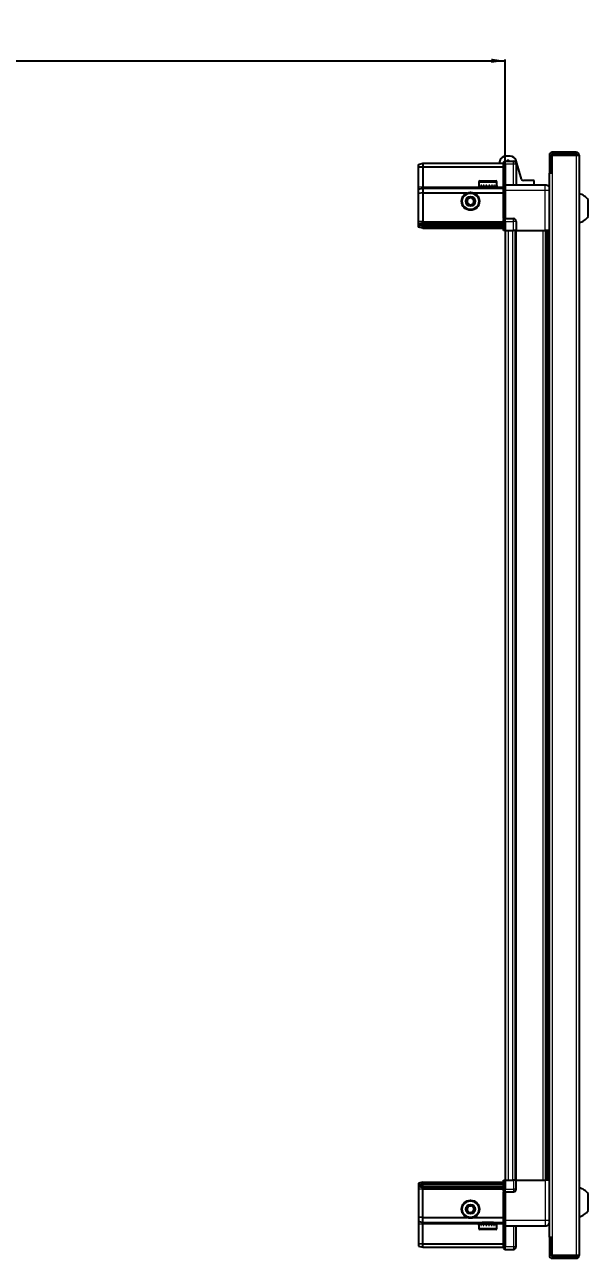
# Model space of a CAD drawing. Header units: millimetres. Extents: x 1132 to 6035, y -173 to 2041.
# Drawn here: x 3745 to 4152, y 1048 to 1939 of the extents above; entities that cross this region are included whole.
import ezdxf

# ---------------------------------------------------------------- set-up
doc = ezdxf.new("R2010")
doc.units = ezdxf.units.MM
doc.layers.add('FORMAT', color=7, linetype='Continuous')
doc.styles.add('SLDTEXTSTYLE0', font='TXT', dxfattribs={"width": 0.75})
doc.dimstyles.new('SLDDIMSTYLE0', dxfattribs={"dimtxt": 20, "dimasz": 10, "dimexe": 0, "dimexo": 0.0625, "dimgap": 5, "dimtad": 2, "dimdec": 1, "dimrnd": 1e-09, "dimzin": 12, "dimdsep": 46, "dimtxsty": 'SLDTEXTSTYLE0', "dimsah": 1, "dimcen": 0.09, "dimadec": 0, "dimazin": 3, "dimtfac": 1, "dimtofl": 0, "dimtmove": 0, "dimatfit": 3, "dimfxl": 0, "dimfrac": 2, "dimtolj": 1, "dimtzin": 12, "dimarcsym": 0})

# ---------------------------------------------------------------- blocks, each defined once
blk = doc.blocks.new('_D_5')
at = {"layer": 'FORMAT'}
for p, q in [((3192.11, 1790.11), (3192.11, 1913.6)), ((3192.11, 1912.6), (4092.11, 1912.6)), ((4092.11, 1790.11), (4092.11, 1913.6))]:
    blk.add_line(p, q, dxfattribs=at)
for points in [[(3192.11, 1912.6), (3202.11, 1911.07), (3202.11, 1914.14)], [(4092.11, 1912.6), (4082.11, 1914.14), (4082.11, 1911.07)]]:
    blk.add_solid(points, dxfattribs=at)
at = {"layer": 'FORMAT', "insert": (3619.94, 1938.39), "char_height": 20, "attachment_point": 1, "style": 'SLDTEXTSTYLE0'}
blk.add_mtext('900', dxfattribs=at)

msp = doc.modelspace()

# ---------------------------------------------------------------- linework, layer by layer
at = {"color": 7, "linetype": 'Continuous', "lineweight": 25}
for p, q in [((4143.36, 1846.6), (4126.06, 1846.6)), ((4143.36, 1845.1), (4126.06, 1845.1)), ((4143.36, 1845.1), (4143.36, 1846.6)), ((4029.46, 1837.8), (4032.46, 1838.6)), ((4029.46, 1835.95), (4029.46, 1837.8)), ((4029.46, 1835.95), (4032.46, 1836.1)), ((4029.46, 1821.6), (4029.46, 1835.95)), ((4032.46, 1838.6), (4032.46, 1836.1)), ((4032.46, 1838.6), (4090.76, 1838.6)), ((4032.46, 1836.1), (4032.46, 1821.6)), ((4032.46, 1836.1), (4090.76, 1836.1)), ((4088.09, 1840.34), (4087.59, 1838.6)), ((4091.62, 1840.1), (4090.76, 1839.6)), ((4090.76, 1839.6), (4090.76, 1838.1)), ((4090.76, 1823.3), (4090.76, 1838.1)), ((4091.96, 1840.1), (4091.62, 1840.1)), ((4091.96, 1838.1), (4091.96, 1840.1)), ((4091.96, 1840.1), (4097.96, 1840.1)), ((4091.96, 1838.1), (4091.96, 1823.3)), ((4095.64, 1843.6), (4092.42, 1843.6)), ((4099.96, 1838.1), (4099.96, 1823.1)), ((4103.74, 1827.19), (4099.97, 1840.34)), ((4123.96, 1844.5), (4123.96, 1832.1)), ((4125.46, 1844.5), (4125.46, 1832.1)), ((4125.96, 1844.5), (4143.36, 1844.5)), ((4125.96, 1831.6), (4125.96, 1844.5)), ((4143.36, 1844.5), (4145.46, 1844.5)), ((4145.46, 1844.5), (4145.46, 1049.7)), ((4123.86, 1831.6), (4123.86, 1062.6)), ((4123.86, 1831.6), (4125.96, 1831.6)), ((4123.96, 1832.1), (4125.46, 1832.1)), ((4029.46, 1819.8), (4029.46, 1821.6)), ((4029.46, 1819.8), (4032.46, 1820.6)), ((4029.46, 1816.77), (4029.46, 1819.8)), ((4032.46, 1821.6), (4032.46, 1820.6)), ((4032.46, 1820.6), (4032.46, 1817.1)), ((4032.46, 1820.6), (4090.76, 1820.6)), ((4072.96, 1825), (4072.96, 1822.1)), ((4072.96, 1822.1), (4072.99, 1822.1)), ((4073.11, 1822.6), (4072.99, 1822.6)), ((4072.99, 1822.6), (4072.99, 1822.1)), ((4072.99, 1822.1), (4073.11, 1822.1)), ((4073.11, 1822.6), (4073.11, 1822.1)), ((4073.11, 1822.1), (4073.52, 1822.1)), ((4073.86, 1822.6), (4073.52, 1822.6)), ((4073.52, 1822.6), (4073.52, 1822.1)), ((4073.52, 1822.1), (4073.86, 1822.1)), ((4073.76, 1825.8), (4085.16, 1825.8)), ((4073.86, 1822.6), (4073.86, 1822.1)), ((4073.86, 1822.1), (4074.64, 1822.1)), ((4075.16, 1822.6), (4074.64, 1822.6)), ((4074.64, 1822.6), (4074.64, 1822.1)), ((4074.64, 1822.1), (4075.16, 1822.1)), ((4075.06, 1822.1), (4075.06, 1822)), ((4075.06, 1822), (4083.86, 1822)), ((4075.16, 1822.6), (4075.16, 1822.1)), ((4075.16, 1822.1), (4076.22, 1822.1)), ((4075.46, 1821.6), (4076.15, 1821.12)), ((4075.46, 1821.6), (4083.46, 1821.6)), ((4076.15, 1821.12), (4075.46, 1820.64)), ((4075.46, 1820.64), (4075.46, 1820.6)), ((4075.46, 1820.64), (4083.46, 1820.64)), ((4076.15, 1821.12), (4082.77, 1821.12)), ((4076.88, 1822.6), (4076.22, 1822.6)), ((4076.22, 1822.6), (4076.22, 1822.1)), ((4076.22, 1822.1), (4076.88, 1822.1)), ((4076.88, 1822.6), (4076.88, 1822.1)), ((4076.88, 1822.1), (4078.12, 1822.1)), ((4078.85, 1822.6), (4078.12, 1822.6)), ((4078.12, 1822.6), (4078.12, 1822.1)), ((4078.12, 1822.1), (4078.55, 1822.1)), ((4078.55, 1822.6), (4078.55, 1822.1)), ((4078.85, 1822.6), (4078.85, 1822.1)), ((4078.85, 1822.1), (4080.15, 1822.1)), ((4080.88, 1822.6), (4080.15, 1822.6)), ((4080.15, 1822.6), (4080.15, 1822.1)), ((4080.42, 1822.6), (4080.42, 1822.1)), ((4080.42, 1822.1), (4080.88, 1822.1)), ((4080.88, 1822.6), (4080.88, 1822.1)), ((4080.88, 1822.1), (4082.11, 1822.1)), ((4082.77, 1822.6), (4082.11, 1822.6)), ((4082.11, 1822.6), (4082.11, 1822.1)), ((4082.11, 1822.1), (4082.77, 1822.1)), ((4082.77, 1822.6), (4082.77, 1822.1)), ((4082.77, 1822.1), (4083.82, 1822.1)), ((4082.77, 1821.12), (4083.46, 1821.6)), ((4083.46, 1820.64), (4082.77, 1821.12)), ((4083.46, 1820.6), (4083.46, 1820.64)), ((4084.34, 1822.6), (4083.82, 1822.6)), ((4083.82, 1822.6), (4083.82, 1822.1)), ((4083.82, 1822.1), (4084.34, 1822.1)), ((4083.86, 1822), (4083.86, 1822.1)), ((4084.34, 1822.6), (4084.34, 1822.1)), ((4084.34, 1822.1), (4085.09, 1822.1)), ((4085.42, 1822.6), (4085.09, 1822.6)), ((4085.09, 1822.6), (4085.09, 1822.1)), ((4085.09, 1822.1), (4085.42, 1822.1)), ((4085.42, 1822.6), (4085.42, 1822.1)), ((4085.42, 1822.1), (4085.82, 1822.1)), ((4085.93, 1822.6), (4085.82, 1822.6)), ((4085.82, 1822.6), (4085.82, 1822.1)), ((4085.82, 1822.1), (4085.93, 1822.1)), ((4085.93, 1822.6), (4085.93, 1822.1)), ((4085.93, 1822.1), (4085.96, 1822.1)), ((4085.96, 1822.1), (4085.96, 1825)), ((4090.76, 1823.1), (4090.76, 1823.3)), ((4091.96, 1823.1), (4090.76, 1823.1)), ((4090.76, 1819.1), (4090.76, 1823.1)), ((4090.76, 1798.8), (4090.76, 1819.1)), ((4091.96, 1823.3), (4091.96, 1823.1)), ((4091.96, 1823.1), (4091.96, 1819.1)), ((4091.96, 1823.1), (4120.96, 1823.1)), ((4091.96, 1819.1), (4091.96, 1798.8)), ((4112.91, 1826.1), (4105.18, 1826.1)), ((4112.91, 1823.1), (4112.91, 1826.1)), ((4032.46, 1817.1), (4029.46, 1816.77)), ((4029.46, 1796.6), (4029.46, 1816.77)), ((4032.46, 1817.1), (4032.46, 1796.6)), ((4032.46, 1817.1), (4064.46, 1817.1)), ((4069.46, 1817.1), (4090.76, 1817.1)), ((4152.06, 1800.1), (4152.06, 1812.1)), ((4029.46, 1794.8), (4029.46, 1796.6)), ((4032.46, 1795.6), (4029.46, 1794.8)), ((4029.46, 1794.06), (4029.46, 1794.8)), ((4032.46, 1794.6), (4029.46, 1794.06)), ((4029.46, 1793.56), (4029.46, 1794.06)), ((4029.46, 1792.41), (4029.46, 1793.56)), ((4032.46, 1793.1), (4029.46, 1793.56)), ((4032.46, 1791.6), (4029.46, 1792.41)), ((4032.46, 1796.6), (4032.46, 1795.6)), ((4032.46, 1795.6), (4032.46, 1794.6)), ((4032.46, 1795.6), (4090.76, 1795.6)), ((4032.46, 1794.6), (4032.46, 1793.1)), ((4032.46, 1794.6), (4090.76, 1794.6)), ((4032.46, 1793.1), (4090.76, 1793.1)), ((4032.46, 1793.1), (4032.46, 1791.6)), ((4032.46, 1791.6), (4090.76, 1791.6)), ((4090.76, 1798.6), (4090.76, 1798.8)), ((4091.96, 1798.6), (4090.76, 1798.6)), ((4090.76, 1798.6), (4090.76, 1797.93)), ((4090.76, 1790.1), (4090.76, 1797.93)), ((4091.62, 1796.6), (4091.62, 1790.1)), ((4091.96, 1798.8), (4091.96, 1798.6)), ((4091.96, 1796.6), (4091.96, 1798.6)), ((4091.96, 1798.6), (4097.96, 1798.6)), ((4091.96, 1796.6), (4091.96, 1798.6)), ((4091.96, 1796.6), (4091.96, 1790.1)), ((4099.96, 1796.6), (4099.96, 1790.1)), ((4091.62, 1790.1), (4090.76, 1790.1)), ((4091.96, 1790.1), (4091.62, 1790.1)), ((4091.96, 1790.1), (4097.96, 1790.1)), ((4092.11, 1790.1), (4092.11, 1104.1)), ((4099.96, 1790.1), (4097.96, 1790.1)), ((4099.31, 1790.1), (4099.31, 1104.1)), ((4099.96, 1790.1), (4120.96, 1790.1)), ((4121.98, 1104.1), (4121.98, 1790.1)), ((4122.02, 1104.1), (4122.02, 1790.1)), ((4123.81, 1790.1), (4123.81, 1104.1)), ((4032.46, 1102.6), (4029.46, 1101.8)), ((4029.46, 1101.8), (4029.46, 1100.65)), ((4032.46, 1101.1), (4029.46, 1100.65)), ((4029.46, 1100.65), (4029.46, 1100.15)), ((4032.46, 1099.6), (4029.46, 1100.15)), ((4029.46, 1100.15), (4029.46, 1099.41)), ((4032.46, 1098.6), (4029.46, 1099.41)), ((4029.46, 1099.41), (4029.46, 1097.6)), ((4029.46, 1097.6), (4029.46, 1077.44)), ((4032.46, 1101.1), (4032.46, 1102.6)), ((4032.46, 1102.6), (4090.76, 1102.6)), ((4032.46, 1099.6), (4032.46, 1101.1)), ((4032.46, 1101.1), (4090.76, 1101.1)), ((4032.46, 1099.6), (4090.76, 1099.6)), ((4032.46, 1098.6), (4032.46, 1099.6)), ((4032.46, 1098.6), (4090.76, 1098.6)), ((4032.46, 1097.6), (4032.46, 1098.6)), ((4032.46, 1077.1), (4032.46, 1097.6)), ((4090.76, 1096.28), (4090.76, 1104.1)), ((4090.76, 1104.1), (4091.62, 1104.1)), ((4090.76, 1096.28), (4090.76, 1095.6)), ((4091.62, 1104.1), (4091.62, 1104.1)), ((4091.62, 1104.1), (4091.62, 1097.6)), ((4091.96, 1104.1), (4091.62, 1104.1)), ((4091.96, 1104.1), (4091.96, 1097.6)), ((4091.96, 1104.1), (4091.96, 1104.1)), ((4091.96, 1104.1), (4097.96, 1104.1)), ((4091.96, 1104.1), (4091.96, 1097.6)), ((4091.96, 1095.6), (4091.96, 1097.6)), ((4099.96, 1104.1), (4097.96, 1104.1)), ((4099.96, 1097.6), (4099.96, 1104.1)), ((4099.96, 1104.1), (4120.96, 1104.1)), ((4091.96, 1095.6), (4090.76, 1095.6)), ((4090.76, 1095.4), (4090.76, 1095.6)), ((4090.76, 1075.1), (4090.76, 1095.4)), ((4091.96, 1095.6), (4091.96, 1095.4)), ((4091.96, 1095.6), (4097.96, 1095.6)), ((4091.96, 1095.4), (4091.96, 1075.1)), ((4152.06, 1082.1), (4152.06, 1094.1)), ((4032.46, 1077.1), (4029.46, 1077.44)), ((4029.46, 1077.44), (4029.46, 1074.41)), ((4029.46, 1074.41), (4032.46, 1073.6)), ((4029.46, 1074.41), (4029.46, 1072.6)), ((4029.46, 1072.6), (4029.46, 1058.26)), ((4032.46, 1077.1), (4064.46, 1077.1)), ((4032.46, 1073.6), (4032.46, 1077.1)), ((4032.46, 1073.6), (4090.76, 1073.6)), ((4032.46, 1072.6), (4032.46, 1073.6)), ((4032.46, 1058.1), (4032.46, 1072.6)), ((4069.46, 1077.1), (4090.76, 1077.1)), ((4072.96, 1072.1), (4072.96, 1069.2)), ((4072.98, 1072.1), (4072.96, 1072.1)), ((4072.98, 1071.6), (4072.98, 1072.1)), ((4073.07, 1072.1), (4072.98, 1072.1)), ((4072.98, 1071.6), (4073.07, 1071.6)), ((4073.07, 1071.6), (4073.07, 1072.1)), ((4073.45, 1072.1), (4073.07, 1072.1)), ((4073.45, 1071.6), (4073.45, 1072.1)), ((4073.76, 1072.1), (4073.45, 1072.1)), ((4073.45, 1071.6), (4073.76, 1071.6)), ((4073.76, 1071.6), (4073.76, 1072.1)), ((4074.5, 1072.1), (4073.76, 1072.1)), ((4074.5, 1071.6), (4074.5, 1072.1)), ((4075.01, 1072.1), (4074.5, 1072.1)), ((4074.5, 1071.6), (4075.01, 1071.6)), ((4075.01, 1071.6), (4075.01, 1072.1)), ((4076.05, 1072.1), (4075.01, 1072.1)), ((4075.06, 1072.2), (4075.06, 1072.1)), ((4083.86, 1072.2), (4075.06, 1072.2)), ((4075.46, 1073.6), (4075.46, 1073.57)), ((4075.46, 1073.57), (4076.15, 1073.09)), ((4083.46, 1073.57), (4075.46, 1073.57)), ((4076.15, 1073.09), (4075.46, 1072.6)), ((4083.46, 1072.6), (4075.46, 1072.6)), ((4076.05, 1071.6), (4076.05, 1072.1)), ((4076.7, 1072.1), (4076.05, 1072.1)), ((4076.05, 1071.6), (4076.7, 1071.6)), ((4082.77, 1073.09), (4076.15, 1073.09)), ((4076.7, 1071.6), (4076.7, 1072.1)), ((4077.92, 1072.1), (4076.7, 1072.1)), ((4077.92, 1071.6), (4077.92, 1072.1)), ((4078.42, 1072.1), (4077.92, 1072.1)), ((4077.92, 1071.6), (4078.65, 1071.6)), ((4078.42, 1071.6), (4078.42, 1072.1)), ((4078.65, 1071.6), (4078.65, 1072.1)), ((4079.95, 1072.1), (4078.65, 1072.1)), ((4079.95, 1071.6), (4079.95, 1072.1)), ((4079.95, 1071.6), (4080.68, 1071.6)), ((4080.29, 1071.6), (4080.29, 1072.1)), ((4080.68, 1072.1), (4080.29, 1072.1)), ((4080.68, 1071.6), (4080.68, 1072.1)), ((4081.93, 1072.1), (4080.68, 1072.1)), ((4081.93, 1071.6), (4081.93, 1072.1)), ((4082.59, 1072.1), (4081.93, 1072.1)), ((4081.93, 1071.6), (4082.59, 1071.6)), ((4082.59, 1071.6), (4082.59, 1072.1)), ((4083.67, 1072.1), (4082.59, 1072.1)), ((4082.77, 1073.09), (4083.46, 1073.57)), ((4083.46, 1072.6), (4082.77, 1073.09)), ((4083.46, 1073.57), (4083.46, 1073.6)), ((4083.67, 1071.6), (4083.67, 1072.1)), ((4084.2, 1072.1), (4083.67, 1072.1)), ((4083.67, 1071.6), (4084.2, 1071.6)), ((4083.86, 1072.1), (4083.86, 1072.2)), ((4084.2, 1071.6), (4084.2, 1072.1)), ((4084.99, 1072.1), (4084.2, 1072.1)), ((4084.99, 1071.6), (4084.99, 1072.1)), ((4085.34, 1072.1), (4084.99, 1072.1)), ((4084.99, 1071.6), (4085.34, 1071.6)), ((4085.34, 1071.6), (4085.34, 1072.1)), ((4085.77, 1072.1), (4085.34, 1072.1)), ((4085.77, 1071.6), (4085.77, 1072.1)), ((4085.91, 1072.1), (4085.77, 1072.1)), ((4085.77, 1071.6), (4085.91, 1071.6)), ((4085.91, 1071.6), (4085.91, 1072.1)), ((4085.96, 1072.1), (4085.91, 1072.1)), ((4085.96, 1069.2), (4085.96, 1072.1)), ((4090.76, 1071.1), (4090.76, 1075.1)), ((4091.96, 1071.1), (4090.76, 1071.1)), ((4090.76, 1070.9), (4090.76, 1071.1)), ((4090.76, 1056.1), (4090.76, 1070.9)), ((4091.96, 1075.1), (4091.96, 1071.1)), ((4091.96, 1071.1), (4091.96, 1070.9)), ((4091.96, 1071.1), (4120.96, 1071.1)), ((4091.96, 1070.9), (4091.96, 1056.1)), ((4091.96, 1070.9), (4091.96, 1056.1)), ((4099.96, 1056.1), (4099.96, 1071.1)), ((4085.16, 1068.4), (4073.76, 1068.4)), ((4125.96, 1062.6), (4123.86, 1062.6)), ((4123.96, 1062.1), (4125.46, 1062.1)), ((4123.96, 1062.1), (4123.96, 1049.7)), ((4125.46, 1062.1), (4125.46, 1049.7)), ((4125.96, 1049.7), (4125.96, 1062.6)), ((4029.46, 1058.26), (4032.46, 1058.1)), ((4029.46, 1058.26), (4029.46, 1056.41)), ((4029.46, 1056.41), (4032.46, 1055.6)), ((4032.46, 1058.1), (4090.76, 1058.1)), ((4032.46, 1055.6), (4032.46, 1058.1)), ((4032.46, 1055.6), (4090.76, 1055.6)), ((4090.76, 1056.1), (4090.76, 1054.6)), ((4090.76, 1054.6), (4091.62, 1054.1)), ((4091.96, 1054.1), (4091.62, 1054.1)), ((4091.96, 1054.1), (4091.96, 1056.1)), ((4091.96, 1054.1), (4097.96, 1054.1)), ((4143.36, 1049.7), (4125.96, 1049.7)), ((4126.06, 1049.1), (4143.36, 1049.1)), ((4126.06, 1047.6), (4143.36, 1047.6)), ((4145.46, 1049.7), (4143.36, 1049.7)), ((4143.36, 1049.1), (4143.36, 1047.6))]:
    msp.add_line(p, q, dxfattribs=at)
at = {"color": 8, "linetype": 'Continuous', "lineweight": 18}
for p, q in [((4126.06, 1845.1), (4126.06, 1846.6)), ((4091.96, 1838.1), (4090.76, 1838.1)), ((4091.96, 1838.1), (4097.96, 1838.1)), ((4097.96, 1838.1), (4097.96, 1840.1)), ((4097.96, 1823.1), (4097.96, 1838.1)), ((4097.96, 1838.1), (4099.96, 1838.1)), ((4125.46, 1844.5), (4123.96, 1844.5)), ((4143.36, 1844.5), (4143.36, 1049.7)), ((4125.96, 1831.6), (4125.96, 1062.6)), ((4029.46, 1821.6), (4032.46, 1821.6)), ((4032.46, 1821.6), (4075.46, 1821.6)), ((4072.96, 1825), (4085.96, 1825)), ((4083.46, 1821.6), (4090.76, 1821.6)), ((4090.76, 1823.3), (4091.96, 1823.3)), ((4091.96, 1819.1), (4090.76, 1819.1)), ((4091.96, 1819.1), (4120.96, 1819.1)), ((4120.96, 1790.1), (4120.96, 1819.1)), ((4032.46, 1796.6), (4029.46, 1796.6)), ((4032.46, 1796.6), (4090.76, 1796.6)), ((4090.76, 1798.8), (4091.96, 1798.8)), ((4091.96, 1796.6), (4091.62, 1796.6)), ((4091.96, 1796.6), (4097.96, 1796.6)), ((4097.96, 1796.6), (4097.96, 1798.6)), ((4099.96, 1796.6), (4097.96, 1796.6)), ((4097.96, 1790.1), (4097.96, 1796.6)), ((4094.11, 1790.1), (4094.11, 1104.1)), ((4097.31, 1790.1), (4097.31, 1104.1)), ((4099.96, 1790.1), (4099.96, 1104.1)), ((4119.36, 1104.1), (4119.36, 1790.1)), ((4120.77, 1790.1), (4120.77, 1104.1)), ((4123.22, 1104.1), (4123.22, 1790.1)), ((4032.46, 1097.6), (4029.46, 1097.6)), ((4032.46, 1097.6), (4090.76, 1097.6)), ((4091.96, 1104.1), (4091.62, 1104.1)), ((4091.96, 1097.6), (4091.62, 1097.6)), ((4091.96, 1097.6), (4097.96, 1097.6)), ((4097.96, 1104.1), (4097.96, 1097.6)), ((4099.96, 1097.6), (4097.96, 1097.6)), ((4097.96, 1097.6), (4097.96, 1095.6)), ((4120.96, 1104.1), (4120.96, 1075.1)), ((4091.96, 1095.4), (4090.76, 1095.4)), ((4029.46, 1072.6), (4032.46, 1072.6)), ((4032.46, 1072.6), (4075.46, 1072.6)), ((4083.46, 1072.6), (4090.76, 1072.6)), ((4091.96, 1075.1), (4090.76, 1075.1)), ((4091.96, 1070.9), (4090.76, 1070.9)), ((4091.96, 1075.1), (4120.96, 1075.1)), ((4097.96, 1071.1), (4097.96, 1056.1)), ((4085.96, 1069.2), (4072.96, 1069.2)), ((4091.96, 1056.1), (4090.76, 1056.1)), ((4091.96, 1056.1), (4097.96, 1056.1)), ((4097.96, 1056.1), (4099.96, 1056.1)), ((4097.96, 1056.1), (4097.96, 1054.1)), ((4125.46, 1049.7), (4123.96, 1049.7)), ((4126.06, 1049.1), (4126.06, 1047.6))]:
    msp.add_line(p, q, dxfattribs=at)
at = {"color": 7, "linetype": 'Continuous', "lineweight": 25}
for centre, radius in [((4066.96, 1811.1), 6.5), ((4066.96, 1811.1), 3.46), ((4066.96, 1083.1), 6.5), ((4066.96, 1083.1), 3.46)]:
    msp.add_circle(centre, radius, dxfattribs=at)
at = {"color": 8, "linetype": 'Continuous', "lineweight": 18}
for centre in [(4066.96, 1811.1), (4066.96, 1083.1)]:
    msp.add_circle(centre, 5.7, dxfattribs=at)
at = {"color": 7, "linetype": 'Continuous', "lineweight": 25}
for centre, radius, start, end in [((4126.06, 1844.5), 2.1, 90, 180), ((4126.06, 1844.5), 0.6, 90, 180), ((4143.36, 1844.5), 2.1, 0, 90), ((4143.36, 1844.5), 0.6, 0, 90), ((4092.42, 1839.1), 4.5, 90, 164), ((4094.01, 1838.7), 1.9, 47.4631, 132.5369), ((4095.64, 1839.1), 4.5, 16, 90), ((4097.96, 1838.1), 2, 360, 90), ((4105.18, 1827.6), 1.5, 196, 270), ((4073.76, 1825), 0.8, 90, 180), ((4075.06, 1821.6), 0.4, 0, 90), ((4083.86, 1821.6), 0.4, 90, 180), ((4085.16, 1825), 0.8, 0, 90), ((4066.96, 1811.1), 2.5, 120.74103, 180.74103), ((4066.96, 1811.1), 2.5, 180.74103, 240.74103), ((4066.96, 1811.1), 2.5, 60.74103, 120.74103), ((4066.96, 1811.1), 2.5, 240.74103, 300.74103), ((4066.96, 1811.1), 2.5, 0.74103, 60.74103), ((4066.96, 1811.1), 2.5, 300.74103, 0.74103), ((4142.43, 1805.08), 11.91, 36.1266, 75.29965), ((4142.43, 1807.13), 11.91, 284.70035, 323.8734), ((4097.96, 1796.6), 2, 0, 90), ((4097.96, 1097.6), 2, 270, 0), ((4142.43, 1087.08), 11.91, 36.1266, 75.29965), ((4066.96, 1083.1), 2.5, 155.91157, 215.91157), ((4066.96, 1083.1), 2.5, 95.91157, 155.91157), ((4066.96, 1083.1), 2.5, 215.91157, 275.91157), ((4066.96, 1083.1), 2.5, 35.91157, 95.91157), ((4066.96, 1083.1), 2.5, 275.91157, 335.91157), ((4066.96, 1083.1), 2.5, 335.91157, 35.91157), ((4142.43, 1089.13), 11.91, 284.70035, 323.8734), ((4075.06, 1072.6), 0.4, 270, 0), ((4083.86, 1072.6), 0.4, 180, 270), ((4073.76, 1069.2), 0.8, 180, 270), ((4085.16, 1069.2), 0.8, 270, 0), ((4097.96, 1056.1), 2, 270, 0), ((4126.06, 1049.7), 2.1, 180, 270), ((4126.06, 1049.7), 0.6, 180, 270), ((4143.36, 1049.7), 0.6, 270, 0), ((4143.36, 1049.7), 2.1, 270, 0)]:
    msp.add_arc(centre, radius, start, end, dxfattribs=at)
for centre, start_param, end_param in [((4088.16, 1796.6), 0, 0.722734), ((4088.16, 1097.6), 5.560451, 6.283185)]:
    msp.add_ellipse(centre, major_axis=(3.46, 0), ratio=0.57735, start_param=start_param, end_param=end_param, dxfattribs=at)
for points, knots in [([(4120.96, 1823.1), (4121.4, 1823.06), (4122.08, 1822.99), (4122.89, 1822.55), (4123.44, 1822.11), (4123.72, 1821.74), (4123.86, 1821.56)], [0, 0, 0, 0, 0.384298, 0.591173, 0.802437, 1, 1, 1, 1]), ([(4064.44, 1812.52), (4064.88, 1812.78), (4065.71, 1813.27), (4066.54, 1813.76), (4066.92, 1813.99)], [0, 0, 0, 0, 0.534686, 1, 1, 1, 1]), ([(4064.48, 1809.63), (4064.47, 1809.75), (4064.47, 1810.35), (4064.45, 1811.35), (4064.44, 1812.17), (4064.44, 1812.52)], [0, 0, 0, 0, 0.133125, 0.637099, 1, 1, 1, 1]), ([(4066.99, 1808.22), (4066.54, 1808.47), (4065.7, 1808.94), (4064.87, 1809.41), (4064.48, 1809.63)], [0, 0, 0, 0, 0.5346859, 1, 1, 1, 1]), ([(4066.92, 1813.99), (4067.37, 1813.74), (4068.21, 1813.27), (4069.05, 1812.8), (4069.44, 1812.58)], [0, 0, 0, 0, 0.534686, 1, 1, 1, 1]), ([(4069.48, 1809.69), (4069.03, 1809.43), (4068.2, 1808.94), (4067.38, 1808.45), (4066.99, 1808.22)], [0, 0, 0, 0, 0.5346859, 1, 1, 1, 1]), ([(4069.44, 1812.58), (4069.44, 1812.24), (4069.45, 1811.41), (4069.47, 1810.42), (4069.47, 1809.82), (4069.48, 1809.69)], [0, 0, 0, 0, 0.362901, 0.866875, 1, 1, 1, 1]), ([(4123.81, 1790.1), (4123.77, 1790.1), (4123.55, 1790.1), (4122.83, 1790.1), (4121.87, 1790.1), (4121.22, 1790.1), (4120.96, 1790.1)], [0, 0, 0, 0, 0.071707, 0.420979, 0.770251, 1, 1, 1, 1]), ([(4123.81, 1104.1), (4123.77, 1104.1), (4123.55, 1104.1), (4122.83, 1104.1), (4121.87, 1104.1), (4121.22, 1104.1), (4120.96, 1104.1)], [0, 0, 0, 0, 0.071707, 0.420979, 0.770251, 1, 1, 1, 1]), ([(4064.09, 1082.81), (4064.3, 1083.28), (4064.69, 1084.16), (4065.08, 1085.03), (4065.26, 1085.44)], [0, 0, 0, 0, 0.534686, 1, 1, 1, 1]), ([(4065.78, 1080.47), (4065.48, 1080.89), (4064.91, 1081.67), (4064.35, 1082.45), (4064.09, 1082.81)], [0, 0, 0, 0, 0.534686, 1, 1, 1, 1]), ([(4065.26, 1085.44), (4065.61, 1085.48), (4066.43, 1085.56), (4067.42, 1085.67), (4068.01, 1085.73), (4068.14, 1085.74)], [0, 0, 0, 0, 0.362901, 0.866875, 1, 1, 1, 1]), ([(4068.65, 1080.77), (4068.53, 1080.75), (4067.93, 1080.69), (4066.94, 1080.59), (4066.12, 1080.5), (4065.78, 1080.47)], [0, 0, 0, 0, 0.133125, 0.637099, 1, 1, 1, 1]), ([(4068.14, 1085.74), (4068.44, 1085.32), (4069, 1084.54), (4069.57, 1083.76), (4069.83, 1083.4)], [0, 0, 0, 0, 0.534686, 1, 1, 1, 1]), ([(4069.83, 1083.4), (4069.62, 1082.93), (4069.22, 1082.05), (4068.83, 1081.17), (4068.65, 1080.77)], [0, 0, 0, 0, 0.534686, 1, 1, 1, 1]), ([(4120.96, 1071.1), (4121.4, 1071.15), (4122.08, 1071.22), (4122.89, 1071.66), (4123.44, 1072.1), (4123.72, 1072.47), (4123.86, 1072.65)], [0, 0, 0, 0, 0.3842982, 0.5911726, 0.8024372, 1, 1, 1, 1])]:
    msp.add_open_spline(points, degree=3, knots=knots, dxfattribs=at)
at = {"color": 8, "linetype": 'Continuous', "lineweight": 18}
for points in [[(4120.96, 1819.1), (4120.96, 1819.63), (4120.96, 1820.68), (4120.96, 1822), (4120.96, 1822.92), (4120.96, 1823.04), (4120.96, 1823.1)], [(4120.96, 1075.1), (4120.96, 1074.58), (4120.96, 1073.53), (4120.96, 1072.21), (4120.96, 1071.28), (4120.96, 1071.16), (4120.96, 1071.1)]]:
    msp.add_open_spline(points, degree=3, dxfattribs=at)
for points in [[(4120.96, 1819.1), (4121.4, 1819.1), (4122.08, 1819.1), (4122.89, 1819.1), (4123.44, 1819.1), (4123.72, 1819.1), (4123.86, 1819.1)], [(4120.96, 1075.1), (4121.4, 1075.1), (4122.08, 1075.1), (4122.89, 1075.1), (4123.44, 1075.1), (4123.72, 1075.1), (4123.86, 1075.1)]]:
    msp.add_open_spline(points, degree=3, knots=[0, 0, 0, 0, 0.384298, 0.591173, 0.802437, 1, 1, 1, 1], dxfattribs=at)

# ---------------------------------------------------------------- dimensions: what is measured, and where the dimension line sits
at = {"layer": 'FORMAT'}
dim = msp.add_linear_dim(base=(4092.11, 1912.6), p1=(3192.11, 1790.1), p2=(4092.11, 1790.1), angle=0, dimstyle='SLDDIMSTYLE0', dxfattribs=at)
dim.commit()
dim.dimension.update_dxf_attribs({"geometry": '_D_5', "text_midpoint": (3642.11, 1912.6), "dimtype": 160})

doc.saveas('drawing.dxf')
